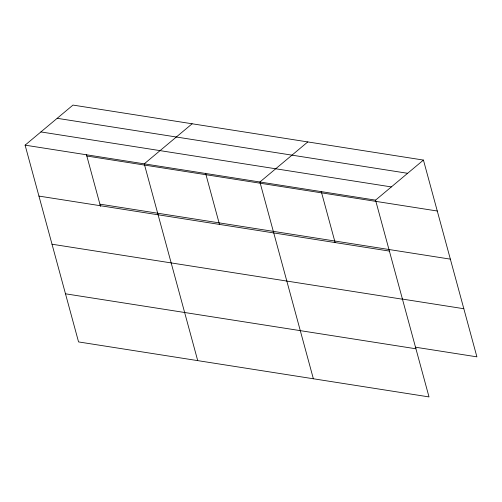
<?xml version="1.0" encoding="UTF-8"?>
<svg xmlns="http://www.w3.org/2000/svg" width="502" height="502" viewBox="0 0 502 502"><rect width="100%" height="100%" fill="white"/><g stroke="black" fill="none" stroke-linecap="round" stroke-linejoin="round"><path stroke-width="0.75" d="M423.437 160.075L375.552 200.141L429.015 396.919L78.563 341.925L25.1 145.153L72.985 105.081L423.437 160.075L476.9 356.847L415.223 347.171M192.14 123.781L144.256 163.847L197.713 360.624M307.789 141.928L259.904 181.994L313.367 378.772M57.184 118.309L407.637 173.297M40.9 131.932L391.353 186.92M25.1 145.153L375.552 200.141M86.827 156.022L437.28 211.016M99.904 204.151L450.35 259.139M38.943 196.087L389.389 251.082M402.146 299.041L463.823 308.724M52.013 244.217L402.466 299.205M65.486 293.802L415.938 348.79M321.224 191.369L335.11 242.497M205.575 173.221L219.462 224.35M86.419 154.522L100.513 206.404"/></g></svg>
